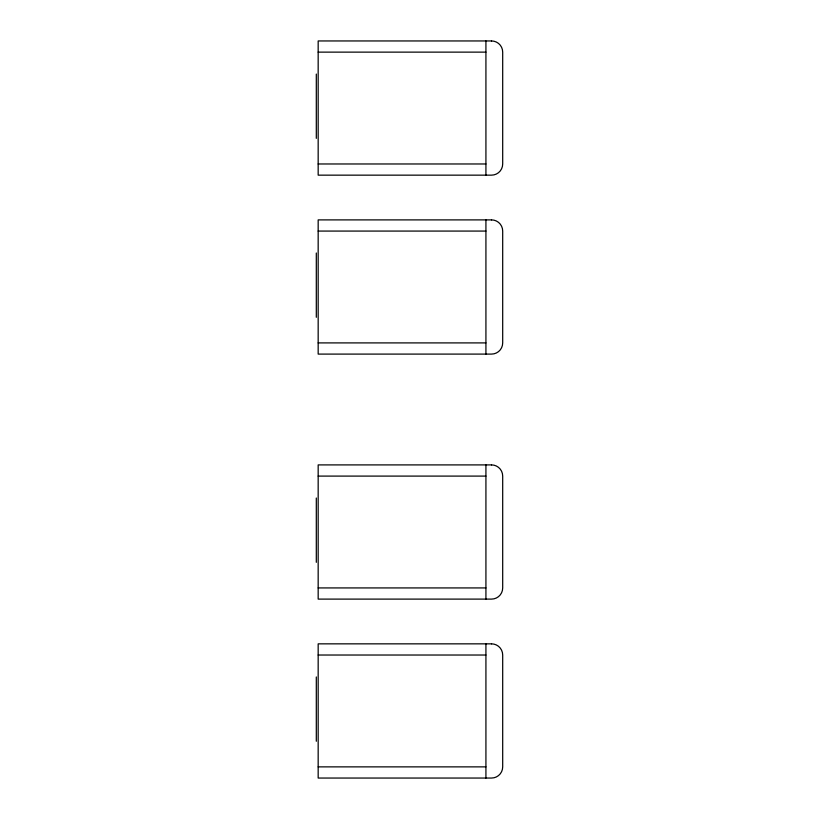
<?xml version="1.0" encoding="UTF-8"?>
<svg xmlns="http://www.w3.org/2000/svg" width="819" height="819" viewBox="0 0 819 819"><rect width="100%" height="100%" fill="white"/><g stroke="black" fill="none" stroke-linecap="round" stroke-linejoin="round"><path stroke-width="1.23" d="M318.171 52.129L485.923 52.129M318.171 163.974L485.923 163.974M318.171 231.071L485.923 231.071M318.171 342.905L485.923 342.905M318.171 476.095L485.923 476.095M318.171 587.929L485.923 587.929M318.171 655.026L485.923 655.026M318.171 766.871L485.923 766.871M485.923 40.95L485.923 175.153M485.923 219.891L485.923 354.095M485.923 464.905L485.923 599.109M485.923 643.847L485.923 778.05M316.308 74.058L316.308 138.36M316.308 252.989L316.308 317.301M316.308 498.013L316.308 562.325M316.308 676.955L316.308 741.256M491.513 40.95L318.171 40.95L318.171 175.153L491.513 175.153A11.179 11.179 0 0 0 502.692 163.974L502.692 52.129A11.179 11.179 0 0 0 491.513 40.95M491.513 219.891L318.171 219.891L318.171 354.095L491.513 354.095A11.179 11.179 0 0 0 502.692 342.905L502.692 231.071A11.179 11.179 0 0 0 491.513 219.891M491.513 464.905L318.171 464.905L318.171 599.109L491.513 599.109A11.179 11.179 0 0 0 502.692 587.929L502.692 476.095A11.179 11.179 0 0 0 491.513 464.905M491.513 643.847L318.171 643.847L318.171 778.05L491.513 778.05A11.179 11.179 0 0 0 502.692 766.871L502.692 655.026A11.179 11.179 0 0 0 491.513 643.847"/></g></svg>
